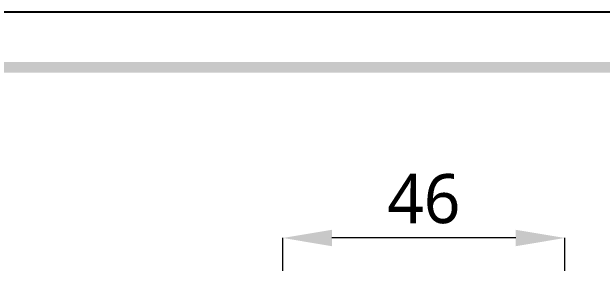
# Model space of a CAD drawing. Extents: x 2937 to 16296674686, y -37409617162 to -250.
# Drawn here: x 16296674095.4 to 16296674191.7, y -37409616722.9 to -37409616678 of the extents above; entities that cross this region are included whole.
import ezdxf

# ---------------------------------------------------------------- set-up
doc = ezdxf.new("R2010")
doc.units = 0
doc.header["$LTSCALE"] = 10
doc.header["$MEASUREMENT"] = 0
doc.header["$PDMODE"] = 3
doc.header["$PDSIZE"] = -10
doc.layers.get('0').update_dxf_attribs({"linetype": 'CONTINUOUS'})
doc.layers.get('DEFPOINTS').update_dxf_attribs({"linetype": 'CONTINUOUS'})
doc.styles.add('Daelim Dimension', font='NanumGothic_1.ttf')
doc.dimstyles.new('DEFAULT', dxfattribs={"dimscale": 2, "dimtxt": 4, "dimasz": 4, "dimexe": 0, "dimexo": 2, "dimgap": 1, "dimtad": 1, "dimdec": 1, "dimzin": 9, "dimdsep": 46, "dimtxsty": 'Daelim Dimension', "dimcen": 0.5, "dimclrd": 5, "dimclre": 5, "dimclrt": 7, "dimadec": 1, "dimazin": 0, "dimtfac": 1, "dimtdec": 1, "dimtix": 1, "dimtmove": 0, "dimatfit": 3, "dimfxl": 1, "dimtolj": 1, "dimtzin": 1, "dimlwd": 9, "dimlwe": 9, "dimarcsym": 0})

# ---------------------------------------------------------------- blocks, each defined once
blk = doc.blocks.new('*D22')
at = {"color": 5, "lineweight": 9, "ltscale": 0.5, "transparency": 16777216}
for p, q in [((16296674139.60673, -37409616720.191338), (16296674139.60673, -37409616714.843697)), ((16296674177.60664, -37409616714.843697), (16296674147.60673, -37409616714.843697)), ((16296674185.60664, -37409616720.200974), (16296674185.60664, -37409616714.843697))]:
    blk.add_line(p, q, dxfattribs=at)
at = {"color": 5, "ltscale": 0.5, "transparency": 16777216}
for points in [[(16296674147.60673, -37409616713.510368), (16296674147.60673, -37409616716.17704), (16296674139.60673, -37409616714.843697)], [(16296674177.60664, -37409616713.510368), (16296674177.60664, -37409616716.17704), (16296674185.60664, -37409616714.843697)]]:
    blk.add_solid(points, dxfattribs=at)
at = {"layer": 'DEFPOINTS', "color": 0, "ltscale": 0.5, "transparency": 16777216}
for p in [(16296674139.60673, -37409616714.843697), (16296674139.60673, -37409616724.191338), (16296674185.60664, -37409616724.200974)]:
    blk.add_point(p, dxfattribs=at)
at = {"color": 7, "ltscale": 0.5, "transparency": 16777216, "insert": (16296674162.606689, -37409616708.488907), "char_height": 8, "attachment_point": 5, "style": 'Daelim Dimension'}
blk.add_mtext('\\A1;46', dxfattribs=at)

msp = doc.modelspace()

# ---------------------------------------------------------------- linework, layer by layer
at = {"color": 2}
msp.add_lwpolyline([(16296673999.164511, -37409616678.010307), (16296674686.31286, -37409616678.010307), (16296674686.31286, -37409617162.023697), (16296673999.164511, -37409617162.023697)], close=True, dxfattribs=at)
at = {"ltscale": 0.5}
msp.add_lwpolyline([(16296673999.164511, -37409616678.010307), (16296674686.31286, -37409616678.010307), (16296674686.31286, -37409617162.023697), (16296673999.164511, -37409617162.023697)], close=True, dxfattribs=at)
at = {"color": 5, "ltscale": 40}
msp.add_trace([(16296674008.198481, -37409616686.16391), (16296674008.198481, -37409616687.924637), (16296674677.278879, -37409616686.16391), (16296674677.278879, -37409616687.924637)], dxfattribs=at)

# ---------------------------------------------------------------- dimensions: what is measured, and where the dimension line sits
at = {"color": 5, "ltscale": 0.5}
dim = msp.add_linear_dim(base=(16296674139.60673, -37409616714.843697), p1=(16296674185.60664, -37409616724.200974), p2=(16296674139.60673, -37409616724.191338), dimstyle='DEFAULT', dxfattribs=at)
dim.commit()
dim.dimension.update_dxf_attribs({"geometry": '*D22', "text_midpoint": (16296674162.606689, -37409616708.488907)})

doc.saveas('drawing.dxf')
